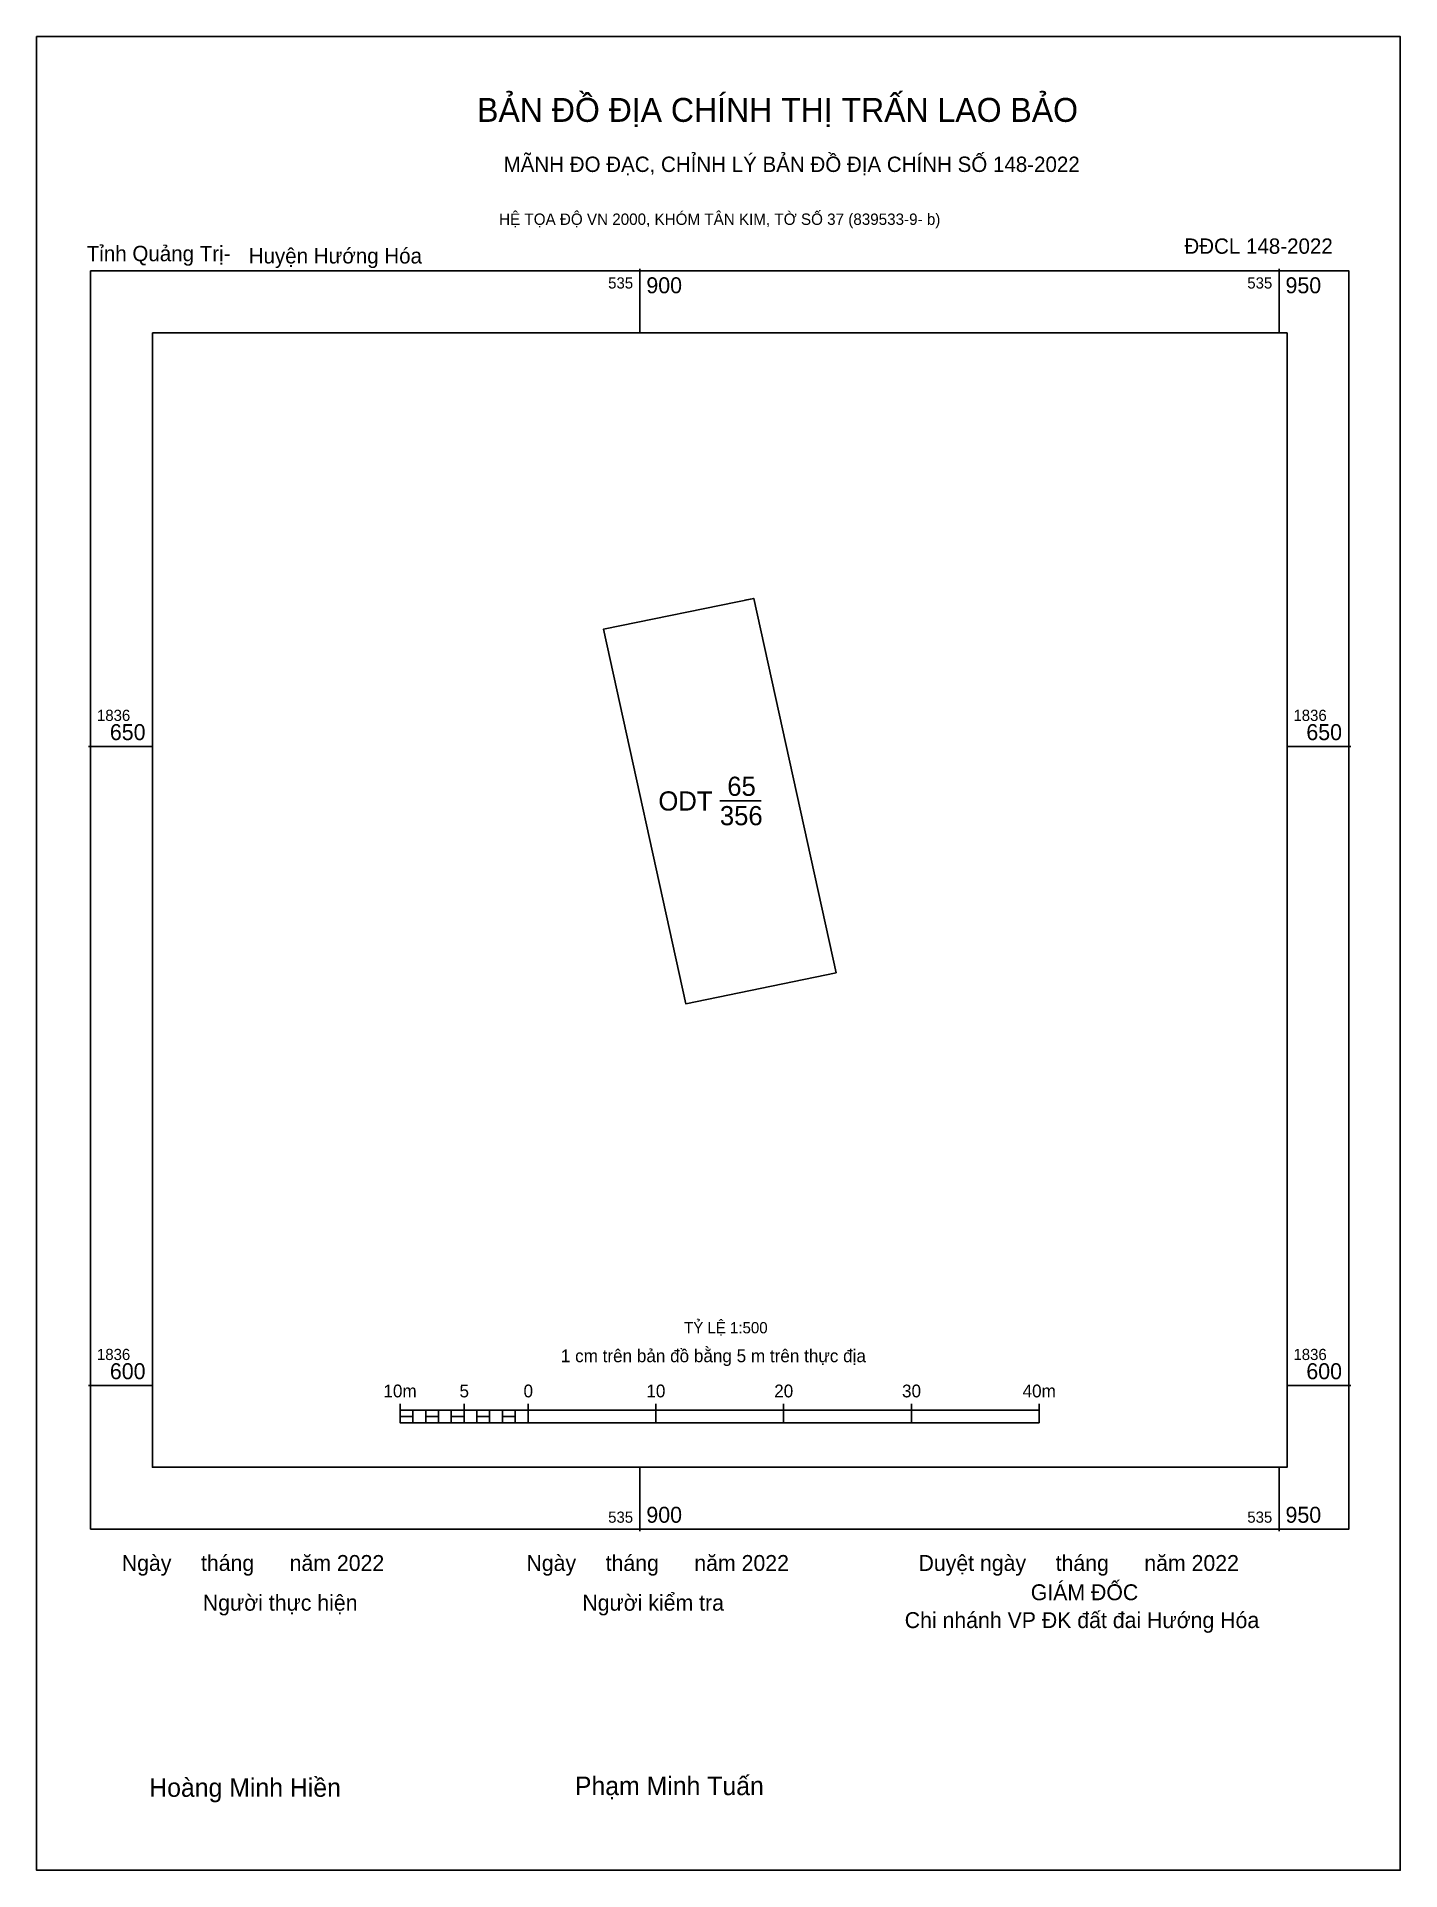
# Model space of a CAD drawing. Extents: x 535442 to 535959, y 1836118 to 1836706.
# Drawn here: x 535852.8 to 535959.5, y 1836562.1 to 1836705.5 of the extents above; entities outside this region: 8.
import ezdxf

# ---------------------------------------------------------------- set-up
doc = ezdxf.new("R2010")
doc.units = 0
for name, color, linetype in [('Level 10', 7, 'Continuous'), ('Level 13', 7, 'Continuous'), ('Level 15', 7, 'Continuous'), ('Level 23', 7, 'Continuous'), ('Level 27', 7, 'Continuous'), ('Level 52', 7, 'Continuous'), ('Level 6', 7, 'Continuous'), ('Level 62', 7, 'Continuous'), ('Level 63', 7, 'Continuous'), ('Level 9', 7, 'Continuous')]:
    doc.layers.add(name, color=color, linetype=linetype)

msp = doc.modelspace()

# ---------------------------------------------------------------- linework, layer by layer
at = {"layer": 'Level 10'}
msp.add_line((535906.24, 1836645.74), (535909.49, 1836645.74), dxfattribs=at)
msp.add_lwpolyline([(535915.34, 1836632.29), (535903.58, 1836629.88), (535897.14, 1836659.18), (535908.9, 1836661.59)], close=True, dxfattribs=at)
at = {"layer": 'Level 15'}
msp.add_lwpolyline([(535852.8, 1836705.54), (535959.48, 1836705.54), (535959.48, 1836562.08), (535852.8, 1836562.08)], close=True, dxfattribs=at)
at = {"layer": 'Level 23'}
msp.add_line((535908.19, 1836661.44), (535908.9, 1836661.59), dxfattribs=at)
at = {"layer": 'Level 27'}
for p, q in [((535908.9, 1836661.59), (535908.9, 1836661.59)), ((535915.34, 1836632.29), (535915.34, 1836632.29))]:
    msp.add_line(p, q, dxfattribs=at)
at = {"layer": 'Level 62'}
msp.add_lwpolyline([(535861.86, 1836682.36), (535950.62, 1836682.36), (535950.62, 1836593.61), (535861.86, 1836593.61)], close=True, dxfattribs=at)
at = {"layer": 'Level 63'}
for p, q in [((535900, 1836687.36), (535900, 1836682.36)), ((535950, 1836687.36), (535950, 1836682.36)), ((535856.86, 1836650), (535861.86, 1836650)), ((535950.62, 1836650), (535955.62, 1836650)), ((535856.86, 1836600), (535861.86, 1836600)), ((535950.62, 1836600), (535955.62, 1836600)), ((535881.24, 1836598.58), (535881.24, 1836597.08)), ((535886.24, 1836598.58), (535886.24, 1836597.08)), ((535891.24, 1836598.58), (535891.24, 1836597.08)), ((535901.24, 1836598.58), (535901.24, 1836597.08)), ((535911.24, 1836598.58), (535911.24, 1836597.08)), ((535921.24, 1836598.58), (535921.24, 1836597.08)), ((535931.24, 1836598.58), (535931.24, 1836597.08)), ((535881.24, 1836598.08), (535931.24, 1836598.08)), ((535882.24, 1836598.08), (535882.24, 1836597.08)), ((535883.24, 1836598.08), (535883.24, 1836597.08)), ((535884.24, 1836598.08), (535884.24, 1836597.08)), ((535885.24, 1836598.08), (535885.24, 1836597.08)), ((535886.24, 1836598.08), (535886.24, 1836597.08)), ((535887.24, 1836598.08), (535887.24, 1836597.08)), ((535888.24, 1836598.08), (535888.24, 1836597.08)), ((535889.24, 1836598.08), (535889.24, 1836597.08)), ((535890.24, 1836598.08), (535890.24, 1836597.08)), ((535891.24, 1836598.08), (535891.24, 1836597.08)), ((535881.24, 1836597.08), (535931.24, 1836597.08)), ((535900, 1836593.61), (535900, 1836588.61)), ((535950, 1836593.61), (535950, 1836588.61))]:
    msp.add_line(p, q, dxfattribs=at)
for points in [[(535857.02, 1836687.21), (535955.46, 1836687.21), (535955.46, 1836588.77), (535857.02, 1836588.77)], [(535881.24, 1836597.58), (535882.24, 1836597.58), (535882.24, 1836597.08), (535881.24, 1836597.08)], [(535881.24, 1836597.58), (535882.24, 1836597.58), (535882.24, 1836597.08), (535881.24, 1836597.08)], [(535883.24, 1836597.58), (535884.24, 1836597.58), (535884.24, 1836597.08), (535883.24, 1836597.08)], [(535885.24, 1836597.58), (535886.24, 1836597.58), (535886.24, 1836597.08), (535885.24, 1836597.08)], [(535887.24, 1836597.58), (535888.24, 1836597.58), (535888.24, 1836597.08), (535887.24, 1836597.08)], [(535889.24, 1836597.58), (535890.24, 1836597.58), (535890.24, 1836597.08), (535889.24, 1836597.08)]]:
    msp.add_lwpolyline(points, close=True, dxfattribs=at)

# ---------------------------------------------------------------- texts
at = {"layer": 'Level 13'}
for s, p in [('65', (535906.83, 1836646.14)), ('ODT', (535901.44, 1836644.99)), ('356', (535906.25, 1836643.84))]:
    msp.add_text(s, height=1.5, dxfattribs=at).set_placement(p)
at = {"layer": 'Level 52'}
for s, p in [('1 - 2', (535442.39, 1836127.45)), ('30.00', (535455.92, 1836127.45)), ('2 - 3', (535442.44, 1836124.45)), ('12.00', (535455.92, 1836124.45)), ('3 - 4', (535442.39, 1836121.45)), ('30.00', (535455.92, 1836121.45)), ('4 - 1', (535442.48, 1836118.45)), ('12.00', (535455.92, 1836118.45))]:
    msp.add_text(s, height=1.5, dxfattribs=at).set_placement(p)
at = {"layer": 'Level 6'}
msp.add_text('TỶ LỆ 1:500', height=0.879, dxfattribs=at).set_placement((535903.45, 1836604.09))
at = {"layer": 'Level 63'}
for s, height, p in [('BẢN ĐỒ ĐỊA CHÍNH THỊ TRẤN LAO BẢO', 1.8718, (535887.26, 1836698.87)), ('MÃNH ĐO ĐẠC, CHỈNH LÝ BẢN ĐỒ ĐỊA CHÍNH SỐ 148-2022', 1.2011, (535889.33, 1836694.95)), ('HỆ TỌA ĐỘ VN 2000, KHÓM TÂN KIM, TỜ SỐ 37 (839533-9- b)', 0.8891, (535888.98, 1836690.81)), ('535', 0.875, (535897.51, 1836685.83)), ('900', 1.25, (535900.5, 1836685.46)), ('535', 0.875, (535947.51, 1836685.83)), ('950', 1.25, (535950.5, 1836685.46)), ('1836', 0.875, (535857.52, 1836652)), ('650', 1.25, (535858.53, 1836650.5)), ('1836', 0.875, (535951.12, 1836652)), ('650', 1.25, (535952.13, 1836650.5)), ('1836', 0.875, (535857.52, 1836602)), ('1 cm trên bản đồ bằng 5 m trên thực địa', 1, (535893.81, 1836601.83)), ('1836', 0.875, (535951.12, 1836602)), ('600', 1.25, (535858.53, 1836600.5)), ('600', 1.25, (535952.13, 1836600.5)), ('10m', 1, (535879.93, 1836599.08)), ('5', 1, (535885.88, 1836599.08)), ('0', 1, (535890.89, 1836599.08)), ('10', 1, (535900.5, 1836599.08)), ('20', 1, (535910.5, 1836599.08)), ('30', 1, (535920.5, 1836599.08)), ('40m', 1, (535929.93, 1836599.08)), ('535', 0.875, (535897.51, 1836589.27)), ('900', 1.25, (535900.5, 1836589.27)), ('535', 0.875, (535947.51, 1836589.27)), ('950', 1.25, (535950.5, 1836589.27)), ('Ngày     tháng      năm 2022', 1.2442, (535859.46, 1836585.5)), ('Ngày     tháng      năm 2022', 1.2442, (535891.12, 1836585.5)), ('Duyệt ngày     tháng      năm 2022', 1.2442, (535921.79, 1836585.5)), ('GIÁM ĐỐC', 1.244, (535930.57, 1836583.21)), ('Người thực hiện', 1.2442, (535865.8, 1836582.39)), ('Người kiểm tra', 1.2442, (535895.49, 1836582.39)), ('Chi nhánh VP ĐK đất đai Hướng Hóa', 1.2442, (535920.71, 1836581.03)), ('Hoàng Minh Hiền', 1.4512, (535861.61, 1836567.83)), ('Phạm Minh Tuấn', 1.4512, (535894.91, 1836567.96))]:
    msp.add_text(s, height=height, dxfattribs=at).set_placement(p)
at = {"layer": 'Level 9'}
for s, p in [('Tỉnh Quảng Trị-', (535856.72, 1836687.97)), ('Huyện Hướng Hóa', (535869.39, 1836687.79)), ('ĐĐCL 148-2022', (535942.59, 1836688.55))]:
    msp.add_text(s, height=1.2011, dxfattribs=at).set_placement(p)

doc.saveas('drawing.dxf')
